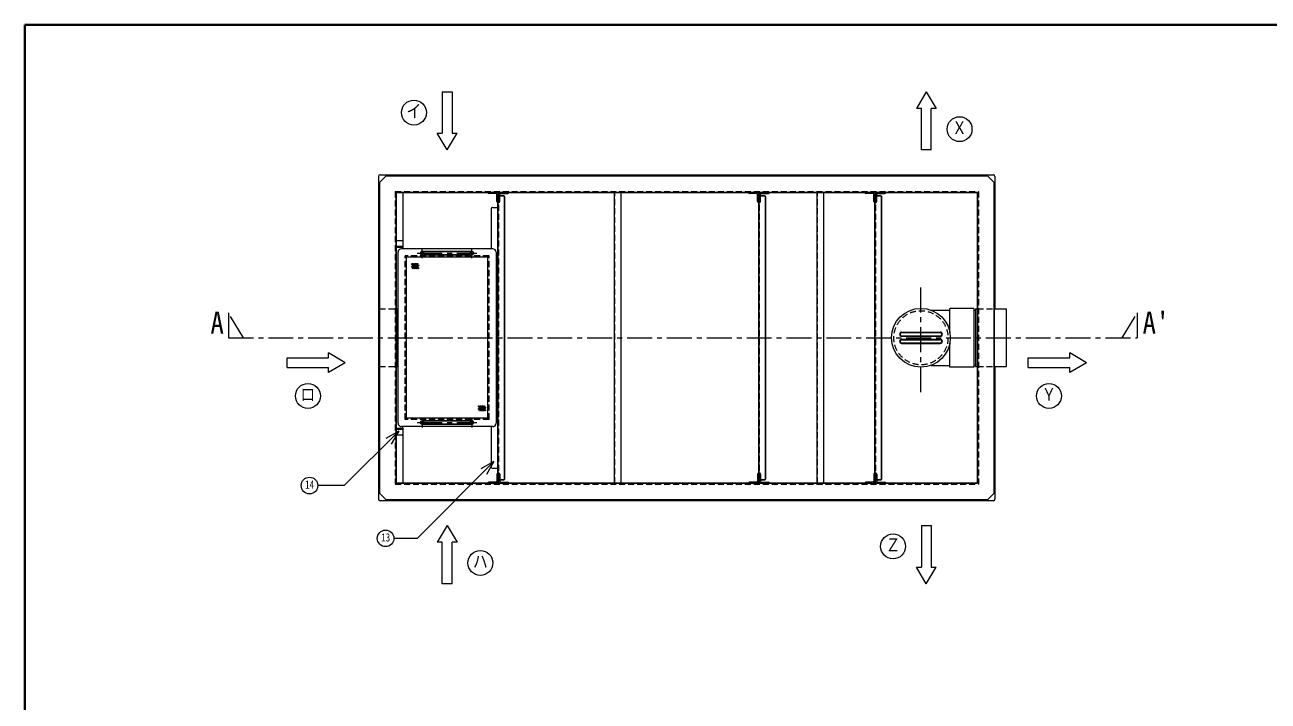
# Model space of a CAD drawing. Units: millimetres at full size, sheet at 1:15; details may follow other scales. Extents: x -3193 to 2882, y -2028 to 2187.
# Drawn here: x -3193 to 549, y 151 to 2187 of the extents above; entities that cross this region are included whole.
import ezdxf
from ezdxf.enums import TextEntityAlignment as Align

# ---------------------------------------------------------------- set-up
doc = ezdxf.new("R2010")
doc.units = ezdxf.units.MM
doc.header["$LTSCALE"] = 15
doc.linetypes.add('CHAIN1', pattern=[8, 5, -1, 1, -1])
doc.linetypes.add('DASHED1', pattern=[1.8, 1.2, -0.6])
doc.layers.add('0-0', color=7, linetype='Continuous', lineweight=18)
doc.styles.add('ＭＳ ゴシック', font='')
doc.styles.get('ＭＳ ゴシック').set_extended_font_data('MS Gothic')

msp = doc.modelspace()

# ---------------------------------------------------------------- linework, layer by layer
at = {"layer": '0-0', "color": 1, "lineweight": 40}
for p in [(-3193.31, -2028.2), (2881.69, 2186.8)]:
    msp.add_line(p, (-3193.31, 2186.8), dxfattribs=at)
at = {"layer": '0-0', "color": 4, "lineweight": 9}
for p, q in [((-1937.06, 1985.3), (-1907.06, 1985.3)), ((-1937.06, 1985.3), (-1937.06, 1860.3)), ((-1907.06, 1985.3), (-1907.06, 1860.3)), ((-479.56, 1985.3), (-509.56, 1935.3)), ((-479.56, 1985.3), (-449.56, 1935.3)), ((-494.56, 1935.3), (-509.56, 1935.3)), ((-494.56, 1810.3), (-494.56, 1935.3)), ((-464.56, 1810.3), (-464.56, 1935.3)), ((-449.56, 1935.3), (-464.56, 1935.3)), ((-1952.06, 1860.3), (-1937.06, 1860.3)), ((-1922.06, 1810.3), (-1952.06, 1860.3)), ((-1922.06, 1810.3), (-1892.06, 1860.3)), ((-1907.06, 1860.3), (-1892.06, 1860.3)), ((-464.56, 1810.3), (-494.56, 1810.3)), ((-2128.81, 1730.3), (-2128.81, 1331.8)), ((-2123.81, 1735.3), (-277.81, 1735.3)), ((-272.81, 1730.3), (-272.81, 1331.8)), ((-2055.81, 1682.3), (-2055.81, 1512.3)), ((-1418.31, 807.3), (-1418.31, 1682.3)), ((-1398.31, 807.3), (-1398.31, 1682.3)), ((-808.31, 807.3), (-808.31, 1682.3)), ((-788.31, 807.3), (-788.31, 1682.3)), ((-1789.06, 1634.3), (-1789.06, 1512.3)), ((-1786.06, 1637.3), (-1769.06, 1637.3)), ((-336.81, 1327.9), (-331.81, 1327.9)), ((-554.03, 1261.67), (-437.58, 1261.67)), ((-554.03, 1249.17), (-437.58, 1249.17)), ((-554.03, 1240.42), (-437.58, 1240.42)), ((-2278.81, 1184.8), (-2278.81, 1199.8)), ((-2228.81, 1169.8), (-2278.81, 1199.8)), ((-554.03, 1227.92), (-437.58, 1227.92)), ((-47.81, 1184.8), (-47.81, 1199.8)), ((2.19, 1169.8), (-47.81, 1199.8)), ((-2403.81, 1184.8), (-2278.81, 1184.8)), ((-2403.81, 1154.8), (-2403.81, 1184.8)), ((-2228.81, 1169.8), (-2278.81, 1139.8)), ((-336.81, 1161.7), (-331.81, 1161.7)), ((-172.81, 1184.8), (-47.81, 1184.8)), ((-172.81, 1154.8), (-172.81, 1184.8)), ((2.19, 1169.8), (-47.81, 1139.8)), ((-2403.81, 1154.8), (-2278.81, 1154.8)), ((-2278.81, 1139.8), (-2278.81, 1154.8)), ((-2128.81, 1157.8), (-2128.81, 759.3)), ((-272.81, 1157.8), (-272.81, 759.3)), ((-172.81, 1154.8), (-47.81, 1154.8)), ((-47.81, 1139.8), (-47.81, 1154.8)), ((-2055.81, 972.3), (-2055.81, 977.3)), ((-1789.06, 977.3), (-1789.06, 855.3)), ((-2055.81, 969.8), (-2055.81, 807.3)), ((-1786.06, 852.3), (-1769.06, 852.3)), ((-277.81, 754.3), (-2123.81, 754.3)), ((-1922.06, 679.3), (-1952.06, 629.3)), ((-1922.06, 679.3), (-1892.06, 629.3)), ((-494.56, 679.3), (-464.56, 679.3)), ((-494.56, 679.3), (-494.56, 554.3)), ((-464.56, 679.3), (-464.56, 554.3)), ((-1937.06, 629.3), (-1952.06, 629.3)), ((-1937.06, 504.3), (-1937.06, 629.3)), ((-1907.06, 504.3), (-1907.06, 629.3)), ((-1892.06, 629.3), (-1907.06, 629.3)), ((-509.56, 554.3), (-494.56, 554.3)), ((-479.56, 504.3), (-509.56, 554.3)), ((-479.56, 504.3), (-449.56, 554.3)), ((-464.56, 554.3), (-449.56, 554.3)), ((-1907.06, 504.3), (-1937.06, 504.3))]:
    msp.add_line(p, q, dxfattribs=at)
at = {"layer": '0-0', "color": 5, "lineweight": 25}
for p, q in [((-2125.81, 1712.3), (-2105.81, 1732.3)), ((-295.81, 1732.3), (-2105.81, 1732.3)), ((-295.81, 1732.3), (-275.81, 1712.3)), ((-2125.81, 777.3), (-2125.81, 1712.3)), ((-275.81, 777.3), (-275.81, 1712.3)), ((-2075.81, 1682.3), (-325.81, 1682.3)), ((-2075.81, 1682.3), (-2075.81, 807.3)), ((-1752.06, 1672.3), (-1769.06, 1672.3)), ((-1769.06, 1672.3), (-1769.06, 817.3)), ((-1749.06, 1669.3), (-1749.06, 820.3)), ((-967.06, 1672.3), (-984.06, 1672.3)), ((-984.06, 1672.3), (-984.06, 817.3)), ((-964.06, 1669.3), (-964.06, 820.3)), ((-617.06, 1672.3), (-634.06, 1672.3)), ((-634.06, 1672.3), (-634.06, 817.3)), ((-614.06, 1669.3), (-614.06, 820.3)), ((-325.81, 1682.3), (-325.81, 807.3)), ((-1997.43, 1504.8), (-1847.43, 1504.8)), ((-1997.43, 1494.8), (-1847.43, 1494.8)), ((-1997.43, 994.8), (-1847.43, 994.8)), ((-1997.43, 984.8), (-1847.43, 984.8)), ((-2075.81, 807.3), (-325.81, 807.3)), ((-1752.06, 817.3), (-1769.06, 817.3)), ((-967.06, 817.3), (-984.06, 817.3)), ((-617.06, 817.3), (-634.06, 817.3)), ((-2105.81, 757.3), (-2125.81, 777.3)), ((-2105.81, 757.3), (-295.81, 757.3)), ((-275.81, 777.3), (-295.81, 757.3))]:
    msp.add_line(p, q, dxfattribs=at)
at = {"layer": '0-0', "linetype": 'DASHED1'}
for p, q in [((-2078.81, 1685.3), (-2078.81, 804.3)), ((-2078.81, 1685.3), (-322.81, 1685.3)), ((-322.81, 1685.3), (-322.81, 804.3)), ((-1767.56, 1672.3), (-1767.56, 817.3)), ((-982.56, 1672.3), (-982.56, 817.3)), ((-632.56, 1672.3), (-632.56, 817.3)), ((-2078.81, 804.3), (-322.81, 804.3))]:
    msp.add_line(p, q, dxfattribs=at)
at = {"layer": '0-0'}
for p, q in [((-1775.81, 1679.3), (-1796.81, 1679.3)), ((-1772.81, 1655.3), (-1772.81, 1676.3)), ((-1769.81, 1682.3), (-1769.81, 1652.3)), ((-1769.06, 1677.3), (-1769.06, 1672.3)), ((-1766.81, 1682.3), (-1766.81, 1672.3)), ((-1763.81, 1672.3), (-1763.81, 1676.3)), ((-1760.81, 1679.3), (-1739.81, 1679.3)), ((-990.81, 1679.3), (-1011.81, 1679.3)), ((-987.81, 1655.3), (-987.81, 1676.3)), ((-984.81, 1682.3), (-984.81, 1652.3)), ((-984.06, 1677.3), (-984.06, 1672.3)), ((-981.81, 1682.3), (-981.81, 1672.3)), ((-978.81, 1672.3), (-978.81, 1676.3)), ((-975.81, 1679.3), (-954.81, 1679.3)), ((-640.81, 1679.3), (-661.81, 1679.3)), ((-637.81, 1655.3), (-637.81, 1676.3)), ((-634.81, 1682.3), (-634.81, 1652.3)), ((-634.06, 1677.3), (-634.06, 1672.3)), ((-631.81, 1682.3), (-631.81, 1672.3)), ((-628.81, 1672.3), (-628.81, 1676.3)), ((-625.81, 1679.3), (-604.81, 1679.3)), ((-2075.81, 1537.3), (-2055.81, 1537.3)), ((-2055.81, 1537.3), (-2055.81, 1517.3)), ((-2075.81, 1520.3), (-2055.81, 1520.3)), ((-2075.81, 1517.3), (-2055.81, 1517.3)), ((-2069.93, 987.3), (-2069.93, 1502.3)), ((-1784.93, 1512.3), (-2059.93, 1512.3)), ((-1774.93, 1502.3), (-1774.93, 987.3)), ((-2044.93, 1002.3), (-2044.93, 1487.3)), ((-1799.93, 1487.3), (-2044.93, 1487.3)), ((-1799.93, 1002.3), (-1799.93, 1487.3)), ((-2128.81, 1331.8), (-2125.81, 1331.8)), ((-2128.81, 1331.8), (-2128.81, 1157.8)), ((-465.37, 1327.9), (-408.81, 1327.9)), ((-408.81, 1261.02), (-408.81, 1333.3)), ((-336.81, 1333.3), (-408.81, 1333.3)), ((-336.81, 1333.3), (-336.81, 1156.3)), ((-331.81, 1331.8), (-331.81, 1157.8)), ((-331.81, 1331.8), (-325.81, 1331.8)), ((-554.03, 1260.17), (-437.58, 1260.17)), ((-554.03, 1250.67), (-437.58, 1250.67)), ((-554.03, 1238.92), (-437.58, 1238.92)), ((-554.03, 1229.42), (-437.58, 1229.42)), ((-408.81, 1156.3), (-408.81, 1228.57)), ((-465.37, 1161.7), (-408.81, 1161.7)), ((-2128.81, 1157.8), (-2125.81, 1157.8)), ((-2075.81, 1157.8), (-2072.81, 1157.8)), ((-336.81, 1156.3), (-408.81, 1156.3)), ((-331.81, 1157.8), (-325.81, 1157.8)), ((-275.81, 1157.8), (-238.81, 1157.8)), ((-1784.93, 977.3), (-2059.93, 977.3)), ((-1799.93, 1002.3), (-2044.93, 1002.3)), ((-2067.81, 963.91), (-2231.87, 799.85)), ((-2067.81, 963.91), (-2106.78, 941.41)), ((-2067.81, 963.91), (-2090.31, 924.94)), ((-2075.81, 972.3), (-2055.81, 972.3)), ((-2075.81, 969.3), (-2055.81, 969.3)), ((-2075.81, 952.3), (-2055.81, 952.3)), ((-2055.81, 972.3), (-2055.81, 952.3)), ((-1781.43, 872.2), (-1820.4, 849.7)), ((-1781.43, 872.2), (-1803.93, 833.23)), ((-1772.81, 834.3), (-1772.81, 813.3)), ((-1769.81, 807.3), (-1769.81, 837.3)), ((-987.81, 834.3), (-987.81, 813.3)), ((-984.81, 807.3), (-984.81, 837.3)), ((-637.81, 834.3), (-637.81, 813.3)), ((-634.81, 807.3), (-634.81, 837.3)), ((-2231.87, 799.85), (-2311.36, 799.85)), ((-1775.81, 810.3), (-1796.81, 810.3)), ((-1769.06, 812.3), (-1769.06, 817.3)), ((-1766.81, 807.3), (-1766.81, 817.3)), ((-1763.81, 817.3), (-1763.81, 813.3)), ((-1760.81, 810.3), (-1739.81, 810.3)), ((-990.81, 810.3), (-1011.81, 810.3)), ((-984.06, 812.3), (-984.06, 817.3)), ((-981.81, 807.3), (-981.81, 817.3)), ((-978.81, 817.3), (-978.81, 813.3)), ((-975.81, 810.3), (-954.81, 810.3)), ((-640.81, 810.3), (-661.81, 810.3)), ((-634.06, 812.3), (-634.06, 817.3)), ((-631.81, 807.3), (-631.81, 817.3)), ((-628.81, 817.3), (-628.81, 813.3)), ((-625.81, 810.3), (-604.81, 810.3))]:
    msp.add_line(p, q, dxfattribs=at)
at = {"layer": '0-0', "color": 4, "linetype": 'DASHED1', "lineweight": 9}
for p, q in [((-1766.81, 1672.3), (-1766.81, 1652.3)), ((-1763.81, 1655.3), (-1763.81, 1672.3)), ((-1416.81, 807.3), (-1416.81, 1682.3)), ((-981.81, 1672.3), (-981.81, 1652.3)), ((-978.81, 1655.3), (-978.81, 1672.3)), ((-806.81, 807.3), (-806.81, 1682.3)), ((-631.81, 1672.3), (-631.81, 1652.3)), ((-628.81, 1655.3), (-628.81, 1672.3)), ((-1795.93, 1491.3), (-2048.93, 1491.3)), ((-2048.93, 998.3), (-2048.93, 1491.3)), ((-2047.93, 999.3), (-2047.93, 1490.3)), ((-1796.93, 1490.3), (-2047.93, 1490.3)), ((-1796.93, 999.3), (-1796.93, 1490.3)), ((-1795.93, 998.3), (-1795.93, 1491.3)), ((-2125.81, 1331.8), (-2075.81, 1331.8)), ((-325.81, 1331.8), (-275.81, 1331.8)), ((-2125.81, 1157.8), (-2075.81, 1157.8)), ((-325.81, 1157.8), (-275.81, 1157.8)), ((-1795.93, 998.3), (-2048.93, 998.3)), ((-1796.93, 999.3), (-2047.93, 999.3)), ((-1766.81, 817.3), (-1766.81, 837.3)), ((-1763.81, 834.3), (-1763.81, 817.3)), ((-981.81, 817.3), (-981.81, 837.3)), ((-978.81, 834.3), (-978.81, 817.3)), ((-631.81, 817.3), (-631.81, 837.3)), ((-628.81, 834.3), (-628.81, 817.3))]:
    msp.add_line(p, q, dxfattribs=at)
at = {"layer": '0-0', "color": 4, "linetype": 'CHAIN1', "lineweight": 9}
for p, q in [((-2012.43, 1499.8), (-1832.43, 1499.8)), ((-1997.43, 1484.8), (-1997.43, 1514.8)), ((-1847.43, 1484.8), (-1847.43, 1514.8)), ((-495.81, 1081.3), (-495.81, 1408.3)), ((-2535.31, 1244.8), (-2580.31, 1319.8)), ((-2580.31, 1319.8), (-2580.31, 1244.8)), ((-2580.31, 1244.8), (155.19, 1244.8)), ((-2012.43, 989.8), (-1832.43, 989.8)), ((-1997.43, 1004.8), (-1997.43, 974.8)), ((-1847.43, 1004.8), (-1847.43, 974.8))]:
    msp.add_line(p, q, dxfattribs=at)
at = {"layer": '0-0'}
for points in [[(-1769.06, 1677.3), (-1767.56, 1677.3), (-1767.56, 1672.3)], [(-984.06, 1677.3), (-982.56, 1677.3), (-982.56, 1672.3)], [(-634.06, 1677.3), (-632.56, 1677.3), (-632.56, 1672.3)], [(-2075.81, 1331.8), (-2072.81, 1331.8), (-2072.81, 1157.8)], [(-275.81, 1331.8), (-238.81, 1331.8), (-238.81, 1157.8)], [(-1781.43, 872.2), (-2012.76, 640.88), (-2082.38, 640.88)], [(-1769.06, 812.3), (-1767.56, 812.3), (-1767.56, 817.3)], [(-984.06, 812.3), (-982.56, 812.3), (-982.56, 817.3)], [(-634.06, 812.3), (-632.56, 812.3), (-632.56, 817.3)]]:
    msp.add_lwpolyline(points, dxfattribs=at)
at = {"layer": '0-0', "color": 4, "linetype": 'CHAIN1', "lineweight": 9}
msp.add_lwpolyline([(110.19, 1244.8), (155.19, 1319.8), (155.19, 1244.8)], dxfattribs=at)
at = {"layer": '0-0'}
for centre, radius in [((-2022.06, 1922.8), 37.5), ((-379.56, 1872.8), 37.5), ((-495.81, 1244.8), 88.5), ((-2341.31, 1069.8), 37.5), ((-110.31, 1069.8), 37.5), ((-2336.36, 799.85), 25), ((-2107.38, 640.88), 25), ((-579.56, 616.8), 37.5), ((-1822.06, 566.8), 37.5)]:
    msp.add_circle(centre, radius, dxfattribs=at)
at = {"layer": '0-0', "color": 4, "lineweight": 9}
for centre in [(-2026.97, 1466.5), (-2026.97, 1458.5), (-2024.47, 1462.5), (-2021.97, 1466.5), (-2021.97, 1458.5), (-2019.47, 1462.5), (-2016.97, 1466.5), (-2016.97, 1458.5), (-2014.47, 1462.5), (-2011.97, 1466.5), (-2011.97, 1458.5), (-2009.47, 1462.5), (-2024.47, 1454.5), (-2019.47, 1454.5), (-2014.47, 1454.5), (-2009.47, 1454.5), (-1825.84, 1038.32), (-1825.84, 1030.32), (-1823.34, 1034.32), (-1823.34, 1026.32), (-1820.84, 1038.32), (-1820.84, 1030.32), (-1818.34, 1034.32), (-1818.34, 1026.32), (-1815.84, 1038.32), (-1815.84, 1030.32), (-1813.34, 1034.32), (-1813.34, 1026.32), (-1810.84, 1038.32), (-1810.84, 1030.32), (-1808.34, 1034.32), (-1808.34, 1026.32)]:
    msp.add_circle(centre, 2, dxfattribs=at)
at = {"layer": '0-0', "color": 4, "linetype": 'DASHED1', "lineweight": 9}
msp.add_circle((-495.81, 1244.8), 81.5, dxfattribs=at)
at = {"layer": '0-0', "color": 4, "lineweight": 9}
for centre, radius, start, end in [((-2123.81, 1730.3), 5, 90, 180), ((-277.81, 1730.3), 5, 0, 90), ((-1786.06, 1634.3), 3, 90, 180), ((-554.03, 1255.42), 6.25, 90, 270), ((-554.03, 1234.17), 6.25, 90, 270), ((-437.58, 1255.42), 6.25, 270, 90), ((-437.58, 1234.17), 6.25, 270, 90), ((-1786.06, 855.3), 3, 180, 270), ((-2123.81, 759.3), 5, 180, 270), ((-277.81, 759.3), 5, 270, 0)]:
    msp.add_arc(centre, radius, start, end, dxfattribs=at)
at = {"layer": '0-0'}
for centre, radius, start, end in [((-1796.81, 1682.3), 3, 180, 270), ((-1775.81, 1676.3), 3, 0, 90), ((-1769.81, 1655.3), 3, 180, 270), ((-1760.81, 1676.3), 3, 90, 180), ((-1739.81, 1682.3), 3, 270, 0), ((-1011.81, 1682.3), 3, 180, 270), ((-990.81, 1676.3), 3, 0, 90), ((-984.81, 1655.3), 3, 180, 270), ((-975.81, 1676.3), 3, 90, 180), ((-954.81, 1682.3), 3, 270, 0), ((-661.81, 1682.3), 3, 180, 270), ((-640.81, 1676.3), 3, 0, 90), ((-634.81, 1655.3), 3, 180, 270), ((-625.81, 1676.3), 3, 90, 180), ((-604.81, 1682.3), 3, 270, 0), ((-2059.93, 1502.3), 10, 90, 180), ((-1784.93, 1502.3), 10, 0, 90), ((-554.03, 1255.42), 4.75, 90, 270), ((-554.03, 1234.17), 4.75, 90, 270), ((-437.58, 1255.42), 4.75, 270, 90), ((-437.58, 1234.17), 4.75, 270, 90), ((-2059.93, 987.3), 10, 180, 270), ((-1784.93, 987.3), 10, 270, 0), ((-1769.81, 834.3), 3, 90, 180), ((-984.81, 834.3), 3, 90, 180), ((-634.81, 834.3), 3, 90, 180), ((-1796.81, 807.3), 3, 90, 180), ((-1775.81, 813.3), 3, 270, 0), ((-1760.81, 813.3), 3, 180, 270), ((-1739.81, 807.3), 3, 0, 90), ((-1011.81, 807.3), 3, 90, 180), ((-990.81, 813.3), 3, 270, 0), ((-975.81, 813.3), 3, 180, 270), ((-954.81, 807.3), 3, 0, 90), ((-661.81, 807.3), 3, 90, 180), ((-640.81, 813.3), 3, 270, 0), ((-625.81, 813.3), 3, 180, 270), ((-604.81, 807.3), 3, 0, 90)]:
    msp.add_arc(centre, radius, start, end, dxfattribs=at)
at = {"layer": '0-0', "color": 4, "linetype": 'DASHED1', "lineweight": 9}
for centre, start, end in [((-1766.81, 1655.3), 270, 0), ((-981.81, 1655.3), 270, 0), ((-631.81, 1655.3), 270, 0), ((-1766.81, 834.3), 0, 90), ((-981.81, 834.3), 0, 90), ((-631.81, 834.3), 0, 90)]:
    msp.add_arc(centre, 3, start, end, dxfattribs=at)
at = {"layer": '0-0', "color": 5, "lineweight": 25}
for centre, radius, start, end in [((-1752.06, 1669.3), 3, 0, 90), ((-967.06, 1669.3), 3, 0, 90), ((-617.06, 1669.3), 3, 0, 90), ((-1997.43, 1499.8), 5, 90, 270), ((-1847.43, 1499.8), 5, 270, 90), ((-1997.43, 989.8), 5, 90, 270), ((-1847.43, 989.8), 5, 270, 90), ((-1752.06, 820.3), 3, 270, 0), ((-967.06, 820.3), 3, 270, 0), ((-617.06, 820.3), 3, 270, 0)]:
    msp.add_arc(centre, radius, start, end, dxfattribs=at)
at = {"layer": '0-0', "linetype": 'DASHED1'}
for centre, start, end in [((-1997.43, 1499.8), 270, 90), ((-1847.43, 1499.8), 90, 270), ((-1997.43, 989.8), 270, 90), ((-1847.43, 989.8), 90, 270)]:
    msp.add_arc(centre, 5, start, end, dxfattribs=at)

# ---------------------------------------------------------------- texts
at = {"layer": '0-0', "style": 'ＭＳ ゴシック'}
for s, height, width, p in [('イ', 38.49, 0.85, (-2044.56, 1896.55)), ('Ｘ', 38.49, 0.85, (-402.06, 1846.55)), ('A', 65.98, 0.9, (-2634.68, 1237.3)), ("A'", 65.98, 0.9, (171.44, 1237.3)), ('ロ', 38.49, 0.85, (-2363.81, 1043.55)), ('Ｙ', 38.49, 0.85, (-132.81, 1043.55)), ('14', 24.74, 0.8, (-2349.48, 782.98)), ('13', 24.74, 0.8, (-2120.51, 624)), ('Ｚ', 38.49, 0.85, (-602.06, 590.55)), ('ハ', 38.49, 0.85, (-1844.56, 540.55))]:
    msp.add_text(s, height=height, dxfattribs=dict(at, width=width)).set_placement(p, align=Align.BOTTOM_LEFT)

doc.saveas('drawing.dxf')
